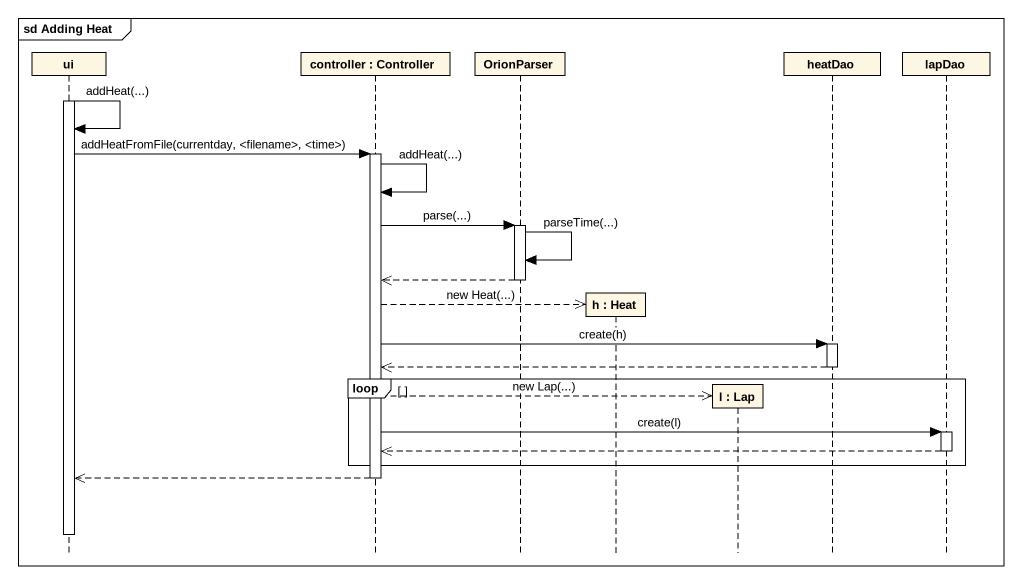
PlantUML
@startuml
mainframe sd Adding Heat
hide footbox
participant ui
participant "controller : Controller" as controller
participant OrionParser
participant "h : Heat" as h
participant "l : Lap" as l
participant heatDao
participant lapDao

activate ui
ui -> ui : addHeat(...)
ui -> controller : addHeatFromFile(currentday, <filename>, <time>)
activate controller
controller -> controller : addHeat(...)
controller -> OrionParser : parse(...)
activate OrionParser
OrionParser -> OrionParser : parseTime(...)
OrionParser -->> controller
deactivate OrionParser
controller -->> h ** : new Heat(...)
controller -> heatDao : create(h)
activate heatDao
heatDao -->> controller
deactivate heatDao
loop
  controller -->> l ** : new Lap(...)
  controller -> lapDao : create(l)
  activate lapDao
  lapDao -->> controller
  deactivate lapDao
end
controller -->> ui
deactivate controller
deactivate ui
@enduml
